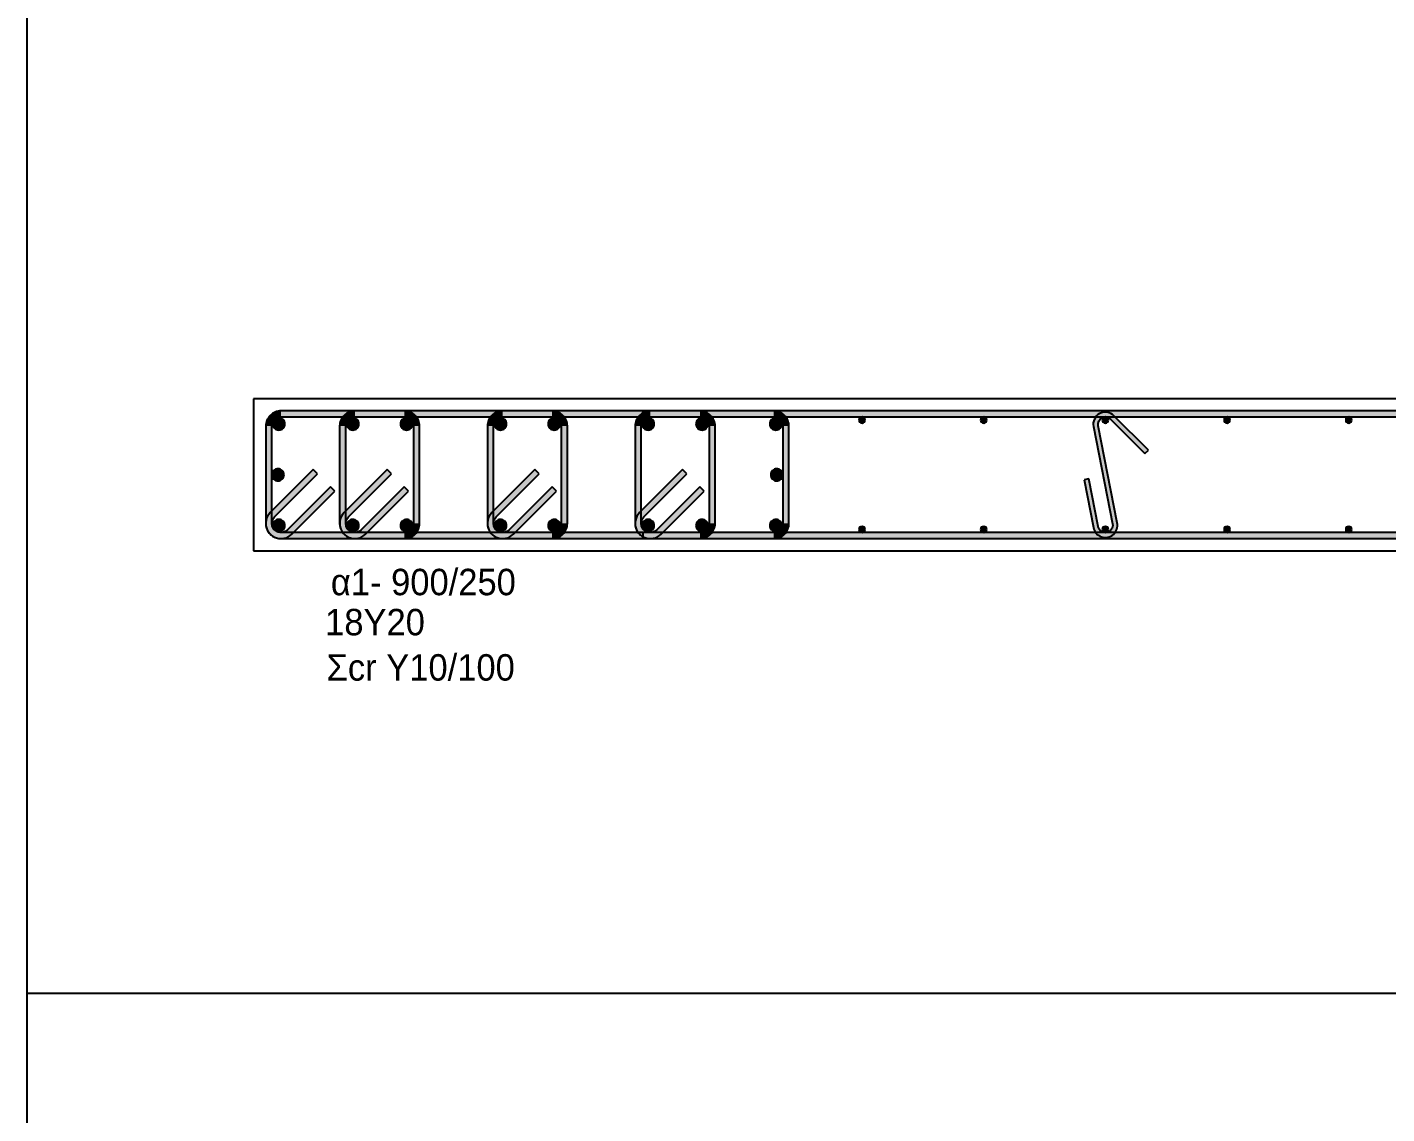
# Model space of a CAD drawing. Header units: millimetres. Extents: x -2171 to 1563, y -1758 to -1505.
# Drawn here: x -363.75 to -352.57, y -1608.12 to -1599.19 of the extents above; entities that cross this region are included whole.
import ezdxf

# ---------------------------------------------------------------- set-up
doc = ezdxf.new("R2010")
doc.units = ezdxf.units.MM
for name, color, linetype in [('-S_TEXT', 3, 'Continuous'), ('Col_Det', 7, 'Continuous'), ('Col_Det_Fill', 7, 'Continuous'), ('Geo_Col_Pro_1', 7, 'Continuous')]:
    doc.layers.add(name, color=color, linetype=linetype)
doc.styles.add('S1Arl22_b_934_161', font='arial.ttf', dxfattribs={"width": 0.933629, "height": 0.002175})

msp = doc.modelspace()

# ---------------------------------------------------------------- hatches: boundary and pattern name
at = {"layer": 'Col_Det_Fill'}
for color, points in [(252, [(-361.6615, -1602.3904), (-361.6615, -1602.3404, 0.4142136), (-361.7865, -1602.4654), (-361.7365, -1602.4654, -0.4142136)]), (252, [(-357.6115, -1602.3904), (-357.6115, -1602.3404), (-361.6615, -1602.3404), (-361.6615, -1602.3904)]), (252, [(-361.0544, -1602.3904), (-361.0544, -1602.3404, 0.4142136), (-361.1794, -1602.4654), (-361.1294, -1602.4654, -0.4142136)]), (252, [(-360.6472, -1602.3904), (-360.6472, -1602.3404), (-361.0544, -1602.3404), (-361.0544, -1602.3904)]), (252, [(-360.5722, -1602.4654), (-360.5222, -1602.4654, 0.4142136), (-360.6472, -1602.3404), (-360.6472, -1602.3904, -0.4142136)]), (252, [(-359.8401, -1602.3904), (-359.8401, -1602.3404, 0.4142136), (-359.9651, -1602.4654), (-359.9151, -1602.4654, -0.4142136)]), (252, [(-359.4329, -1602.3904), (-359.4329, -1602.3404), (-359.8401, -1602.3404), (-359.8401, -1602.3904)]), (252, [(-359.3579, -1602.4654), (-359.3079, -1602.4654, 0.4142136), (-359.4329, -1602.3404), (-359.4329, -1602.3904, -0.4142136)]), (252, [(-358.6258, -1602.3904), (-358.6258, -1602.3404, 0.4142136), (-358.7508, -1602.4654), (-358.7008, -1602.4654, -0.4142136)]), (252, [(-339.0834, -1602.3904), (-339.0834, -1602.3404), (-358.688, -1602.3404), (-358.688, -1602.3904)]), (252, [(-358.2186, -1602.3904), (-358.2186, -1602.3404), (-358.6258, -1602.3404), (-358.6258, -1602.3904)]), (252, [(-358.1436, -1602.4654), (-358.0936, -1602.4654, 0.4142136), (-358.2186, -1602.3404), (-358.2186, -1602.3904, -0.4142136)]), (252, [(-357.5365, -1602.4654), (-357.4865, -1602.4654, 0.4142136), (-357.6115, -1602.3404), (-357.6115, -1602.3904, -0.4142136)]), (12, [(-361.7292, -1602.4477, 0.4142136), (-361.6792, -1602.4977, 0.4142136), (-361.6292, -1602.4477, 0.4142136), (-361.6792, -1602.3977, 0.4142136)]), (56, [(-361.122, -1602.4477, 0.4142136), (-361.072, -1602.4977, 0.4142136), (-361.022, -1602.4477, 0.4142136), (-361.072, -1602.3977, 0.4142136)]), (56, [(-360.6795, -1602.4477, 0.4142136), (-360.6295, -1602.4977, 0.4142136), (-360.5795, -1602.4477, 0.4142136), (-360.6295, -1602.3977, 0.4142136)]), (56, [(-359.9078, -1602.4477, 0.4142136), (-359.8578, -1602.4977, 0.4142136), (-359.8078, -1602.4477, 0.4142136), (-359.8578, -1602.3977, 0.4142136)]), (56, [(-359.4653, -1602.4477, 0.4142136), (-359.4153, -1602.4977, 0.4142136), (-359.3653, -1602.4477, 0.4142136), (-359.4153, -1602.3977, 0.4142136)]), (56, [(-358.6935, -1602.4477, 0.4142136), (-358.6435, -1602.4977, 0.4142136), (-358.5935, -1602.4477, 0.4142136), (-358.6435, -1602.3977, 0.4142136)]), (56, [(-358.251, -1602.4477, 0.4142136), (-358.201, -1602.4977, 0.4142136), (-358.151, -1602.4477, 0.4142136), (-358.201, -1602.3977, 0.4142136)]), (12, [(-357.6438, -1602.4477, 0.4142136), (-357.5938, -1602.4977, 0.4142136), (-357.5438, -1602.4477, 0.4142136), (-357.5938, -1602.3977, 0.4142136)]), (133, [(-356.911, -1602.4154, 0.4142136), (-356.886, -1602.4404, 0.4142136), (-356.861, -1602.4154, 0.4142136), (-356.886, -1602.3904, 0.4142136)]), (133, [(-355.911, -1602.4154, 0.4142136), (-355.886, -1602.4404, 0.4142136), (-355.861, -1602.4154, 0.4142136), (-355.886, -1602.3904, 0.4142136)]), (252, [(-354.984, -1602.4697), (-354.9448, -1602.462, -0.7407348), (-354.8435, -1602.408), (-354.8152, -1602.3797, 0.7407348)]), (133, [(-354.9109, -1602.4154, 0.4142136), (-354.8859, -1602.4404, 0.4142136), (-354.8609, -1602.4154, 0.4142136), (-354.8859, -1602.3904, 0.4142136)]), (252, [(-354.8152, -1602.3797), (-354.8435, -1602.408), (-354.5607, -1602.6908), (-354.5324, -1602.6625)]), (133, [(-353.9109, -1602.4154, 0.4142136), (-353.8859, -1602.4404, 0.4142136), (-353.8609, -1602.4154, 0.4142136), (-353.8859, -1602.3904, 0.4142136)]), (133, [(-352.9109, -1602.4154, 0.4142136), (-352.8859, -1602.4404, 0.4142136), (-352.8609, -1602.4154, 0.4142136), (-352.8859, -1602.3904, 0.4142136)]), (252, [(-361.7365, -1602.4654), (-361.7865, -1602.4654), (-361.7865, -1603.2654), (-361.7365, -1603.2654)]), (252, [(-361.1294, -1602.4654), (-361.1794, -1602.4654), (-361.1794, -1603.2654), (-361.1294, -1603.2654)]), (252, [(-360.5722, -1603.2654), (-360.5222, -1603.2654), (-360.5222, -1602.4654), (-360.5722, -1602.4654)]), (252, [(-359.9151, -1602.4654), (-359.9651, -1602.4654), (-359.9651, -1603.2654), (-359.9151, -1603.2654)]), (252, [(-359.3579, -1603.2654), (-359.3079, -1603.2654), (-359.3079, -1602.4654), (-359.3579, -1602.4654)]), (252, [(-358.7008, -1602.4654), (-358.7508, -1602.4654), (-358.7508, -1603.2654), (-358.7008, -1603.2654)]), (252, [(-358.1436, -1603.2654), (-358.0936, -1603.2654), (-358.0936, -1602.4654), (-358.1436, -1602.4654)]), (252, [(-357.5365, -1603.2654), (-357.4865, -1603.2654), (-357.4865, -1602.4654), (-357.5365, -1602.4654)]), (252, [(-354.827, -1603.2688), (-354.7878, -1603.2611), (-354.9448, -1602.462), (-354.984, -1602.4697)]), (252, [(-361.361, -1602.8588), (-361.3963, -1602.8235), (-361.7499, -1603.177), (-361.7145, -1603.2124)]), (133, [(-361.7365, -1602.8654, 0.4142136), (-361.6865, -1602.9154, 0.4142136), (-361.6365, -1602.8654, 0.4142136), (-361.6865, -1602.8154, 0.4142136)]), (252, [(-360.7538, -1602.8588), (-360.7892, -1602.8235), (-361.1427, -1603.177), (-361.1074, -1603.2124)]), (252, [(-359.5396, -1602.8588), (-359.5749, -1602.8235), (-359.9285, -1603.177), (-359.8931, -1603.2124)]), (252, [(-358.3253, -1602.8588), (-358.3606, -1602.8235), (-358.7142, -1603.177), (-358.6788, -1603.2124)]), (133, [(-357.6365, -1602.8654, 0.4142136), (-357.5865, -1602.9154, 0.4142136), (-357.5365, -1602.8654, 0.4142136), (-357.5865, -1602.8154, 0.4142136)]), (252, [(-355.0219, -1602.8995), (-355.0612, -1602.9072), (-354.984, -1603.2997), (-354.9448, -1603.292)]), (252, [(-361.6085, -1603.3184), (-361.5731, -1603.3538), (-361.2196, -1603.0002), (-361.2549, -1602.9649)]), (252, [(-361.0013, -1603.3184), (-360.966, -1603.3538), (-360.6124, -1603.0002), (-360.6478, -1602.9649)]), (252, [(-359.787, -1603.3184), (-359.7517, -1603.3538), (-359.3981, -1603.0002), (-359.4335, -1602.9649)]), (252, [(-358.5728, -1603.3184), (-358.5374, -1603.3538), (-358.1838, -1603.0002), (-358.2192, -1602.9649)]), (252, [(-361.7145, -1603.2124), (-361.7499, -1603.177, 0.6681786), (-361.6615, -1603.3904), (-361.6615, -1603.3404, -0.6681786)]), (12, [(-361.7292, -1603.2831, 0.4142136), (-361.6792, -1603.3331, 0.4142136), (-361.6292, -1603.2831, 0.4142136), (-361.6792, -1603.2331, 0.4142136)]), (252, [(-361.1074, -1603.2124), (-361.1427, -1603.177, 0.6681786), (-361.0544, -1603.3904), (-361.0544, -1603.3404, -0.6681786)]), (56, [(-361.122, -1603.2831, 0.4142136), (-361.072, -1603.3331, 0.4142136), (-361.022, -1603.2831, 0.4142136), (-361.072, -1603.2331, 0.4142136)]), (56, [(-360.6795, -1603.2831, 0.4142136), (-360.6295, -1603.3331, 0.4142136), (-360.5795, -1603.2831, 0.4142136), (-360.6295, -1603.2331, 0.4142136)]), (252, [(-359.8931, -1603.2124), (-359.9285, -1603.177, 0.6681786), (-359.8401, -1603.3904), (-359.8401, -1603.3404, -0.6681786)]), (56, [(-359.9078, -1603.2831, 0.4142136), (-359.8578, -1603.3331, 0.4142136), (-359.8078, -1603.2831, 0.4142136), (-359.8578, -1603.2331, 0.4142136)]), (56, [(-359.4653, -1603.2831, 0.4142136), (-359.4153, -1603.3331, 0.4142136), (-359.3653, -1603.2831, 0.4142136), (-359.4153, -1603.2331, 0.4142136)]), (252, [(-358.6788, -1603.2124), (-358.7142, -1603.177, 0.6681786), (-358.6258, -1603.3904), (-358.6258, -1603.3404, -0.6681786)]), (56, [(-358.6935, -1603.2831, 0.4142136), (-358.6435, -1603.3331, 0.4142136), (-358.5935, -1603.2831, 0.4142136), (-358.6435, -1603.2331, 0.4142136)]), (56, [(-358.251, -1603.2831, 0.4142136), (-358.201, -1603.3331, 0.4142136), (-358.151, -1603.2831, 0.4142136), (-358.201, -1603.2331, 0.4142136)]), (12, [(-357.6438, -1603.2831, 0.4142136), (-357.5938, -1603.3331, 0.4142136), (-357.5438, -1603.2831, 0.4142136), (-357.5938, -1603.2331, 0.4142136)]), (252, [(-361.7365, -1603.2654), (-361.7865, -1603.2654, 0.6681786), (-361.5731, -1603.3538), (-361.6085, -1603.3184, -0.6681786)]), (252, [(-361.6615, -1603.3404), (-361.6615, -1603.3904), (-357.6115, -1603.3904), (-357.6115, -1603.3404)]), (252, [(-361.1294, -1603.2654), (-361.1794, -1603.2654, 0.6681786), (-360.966, -1603.3538), (-361.0013, -1603.3184, -0.6681786)]), (252, [(-361.0544, -1603.3404), (-361.0544, -1603.3904), (-360.6472, -1603.3904), (-360.6472, -1603.3404)]), (252, [(-360.6472, -1603.3404), (-360.6472, -1603.3904, 0.4142136), (-360.5222, -1603.2654), (-360.5722, -1603.2654, -0.4142136)]), (252, [(-359.9151, -1603.2654), (-359.9651, -1603.2654, 0.6681786), (-359.7517, -1603.3538), (-359.787, -1603.3184, -0.6681786)]), (252, [(-359.8401, -1603.3404), (-359.8401, -1603.3904), (-359.4329, -1603.3904), (-359.4329, -1603.3404)]), (252, [(-359.4329, -1603.3404), (-359.4329, -1603.3904, 0.4142136), (-359.3079, -1603.2654), (-359.3579, -1603.2654, -0.4142136)]), (252, [(-358.7008, -1603.2654), (-358.7508, -1603.2654, 0.6681786), (-358.5374, -1603.3538), (-358.5728, -1603.3184, -0.6681786)]), (252, [(-358.688, -1603.3404), (-358.688, -1603.3904), (-339.0834, -1603.3904), (-339.0834, -1603.3404)]), (252, [(-358.6258, -1603.3404), (-358.6258, -1603.3904), (-358.2186, -1603.3904), (-358.2186, -1603.3404)]), (252, [(-358.2186, -1603.3404), (-358.2186, -1603.3904, 0.4142136), (-358.0936, -1603.2654), (-358.1436, -1603.2654, -0.4142136)]), (252, [(-357.6115, -1603.3404), (-357.6115, -1603.3904, 0.4142136), (-357.4865, -1603.2654), (-357.5365, -1603.2654, -0.4142136)]), (133, [(-356.911, -1603.3154, 0.4142136), (-356.886, -1603.3404, 0.4142136), (-356.861, -1603.3154, 0.4142136), (-356.886, -1603.2904, 0.4142136)]), (133, [(-355.911, -1603.3154, 0.4142136), (-355.886, -1603.3404, 0.4142136), (-355.861, -1603.3154, 0.4142136), (-355.886, -1603.2904, 0.4142136)]), (252, [(-354.9448, -1603.292), (-354.984, -1603.2997, 1), (-354.7878, -1603.2611), (-354.827, -1603.2688, -1)]), (133, [(-354.9109, -1603.3154, 0.4142136), (-354.8859, -1603.3404, 0.4142136), (-354.8609, -1603.3154, 0.4142136), (-354.8859, -1603.2904, 0.4142136)]), (133, [(-353.9109, -1603.3154, 0.4142136), (-353.8859, -1603.3404, 0.4142136), (-353.8609, -1603.3154, 0.4142136), (-353.8859, -1603.2904, 0.4142136)]), (133, [(-352.9109, -1603.3154, 0.4142136), (-352.8859, -1603.3404, 0.4142136), (-352.8609, -1603.3154, 0.4142136), (-352.8859, -1603.2904, 0.4142136)])]:
    msp.add_hatch(color=color, dxfattribs=at).paths.add_polyline_path(points)

# ---------------------------------------------------------------- linework, layer by layer
at = {"layer": '-S_TEXT', "ltscale": 5}
msp.add_lwpolyline([(-363.7475, -1590.2497), (-305.6, -1590.2497), (-305.6, -1630.2944), (-363.7475, -1630.2944)], close=True, dxfattribs=at)
at = {"layer": 'Col_Det', "color": 7, "elevation": -49.25}
for points in [[(-335.885, -1602.2404), (-361.8865, -1602.2404)], [(-361.8865, -1602.2404), (-361.8865, -1603.4904)], [(-357.6115, -1602.3404), (-361.6615, -1602.3404)], [(-360.6472, -1602.3404), (-361.0544, -1602.3404)], [(-359.4329, -1602.3404), (-359.8401, -1602.3404)], [(-339.0834, -1602.3404), (-358.688, -1602.3404)], [(-358.688, -1602.3404), (-358.688, -1602.3904)], [(-358.2186, -1602.3404), (-358.6258, -1602.3404)], [(-361.6615, -1602.3904), (-357.6115, -1602.3904)], [(-361.0544, -1602.3904), (-360.6472, -1602.3904)], [(-359.8401, -1602.3904), (-359.4329, -1602.3904)], [(-358.688, -1602.3904), (-339.0834, -1602.3904)], [(-358.6258, -1602.3904), (-358.2186, -1602.3904)], [(-354.8435, -1602.408), (-354.5607, -1602.6908)], [(-354.5324, -1602.6625), (-354.8152, -1602.3797)], [(-361.7865, -1602.4654), (-361.7865, -1603.2654)], [(-361.7365, -1603.2654), (-361.7365, -1602.4654)], [(-361.1794, -1602.4654), (-361.1794, -1603.2654)], [(-361.1294, -1603.2654), (-361.1294, -1602.4654)], [(-360.5722, -1602.4654), (-360.5722, -1603.2654)], [(-360.5222, -1603.2654), (-360.5222, -1602.4654)], [(-359.9651, -1602.4654), (-359.9651, -1603.2654)], [(-359.9151, -1603.2654), (-359.9151, -1602.4654)], [(-359.3579, -1602.4654), (-359.3579, -1603.2654)], [(-359.3079, -1603.2654), (-359.3079, -1602.4654)], [(-358.7508, -1602.4654), (-358.7508, -1603.2654)], [(-358.7008, -1603.2654), (-358.7008, -1602.4654)], [(-358.1436, -1602.4654), (-358.1436, -1603.2654)], [(-358.0936, -1603.2654), (-358.0936, -1602.4654)], [(-357.5365, -1602.4654), (-357.5365, -1603.2654)], [(-357.4865, -1603.2654), (-357.4865, -1602.4654)], [(-354.984, -1602.4697), (-354.827, -1603.2688)], [(-354.7878, -1603.2611), (-354.9448, -1602.462)], [(-354.5607, -1602.6908), (-354.5324, -1602.6625)], [(-361.3963, -1602.8235), (-361.7499, -1603.177)], [(-361.7145, -1603.2124), (-361.361, -1602.8588)], [(-361.361, -1602.8588), (-361.3963, -1602.8235)], [(-360.7892, -1602.8235), (-361.1427, -1603.177)], [(-361.1074, -1603.2124), (-360.7538, -1602.8588)], [(-360.7538, -1602.8588), (-360.7892, -1602.8235)], [(-359.5749, -1602.8235), (-359.9285, -1603.177)], [(-359.8931, -1603.2124), (-359.5396, -1602.8588)], [(-359.5396, -1602.8588), (-359.5749, -1602.8235)], [(-358.3606, -1602.8235), (-358.7142, -1603.177)], [(-358.6788, -1603.2124), (-358.3253, -1602.8588)], [(-358.3253, -1602.8588), (-358.3606, -1602.8235)], [(-355.0219, -1602.8995), (-355.0612, -1602.9072)], [(-354.9448, -1603.292), (-355.0219, -1602.8995)], [(-361.2549, -1602.9649), (-361.6085, -1603.3184)], [(-361.5731, -1603.3538), (-361.2196, -1603.0002)], [(-361.2196, -1603.0002), (-361.2549, -1602.9649)], [(-360.6478, -1602.9649), (-361.0013, -1603.3184)], [(-360.966, -1603.3538), (-360.6124, -1603.0002)], [(-360.6124, -1603.0002), (-360.6478, -1602.9649)], [(-359.4335, -1602.9649), (-359.787, -1603.3184)], [(-359.7517, -1603.3538), (-359.3981, -1603.0002)], [(-359.3981, -1603.0002), (-359.4335, -1602.9649)], [(-358.2192, -1602.9649), (-358.5728, -1603.3184)], [(-358.5374, -1603.3538), (-358.1838, -1603.0002)], [(-358.1838, -1603.0002), (-358.2192, -1602.9649)], [(-355.0612, -1602.9072), (-354.984, -1603.2997)], [(-357.6115, -1603.3404), (-361.6615, -1603.3404)], [(-360.6472, -1603.3404), (-361.0544, -1603.3404)], [(-359.4329, -1603.3404), (-359.8401, -1603.3404)], [(-358.688, -1603.3404), (-358.688, -1603.3904)], [(-339.0834, -1603.3404), (-358.688, -1603.3404)], [(-358.2186, -1603.3404), (-358.6258, -1603.3404)], [(-361.6615, -1603.3904), (-357.6115, -1603.3904)], [(-361.0544, -1603.3904), (-360.6472, -1603.3904)], [(-359.8401, -1603.3904), (-359.4329, -1603.3904)], [(-358.688, -1603.3904), (-339.0834, -1603.3904)], [(-358.6258, -1603.3904), (-358.2186, -1603.3904)], [(-361.8865, -1603.4904), (-335.885, -1603.4904)]]:
    msp.add_lwpolyline(points, dxfattribs=at)
for points in [[(-361.6615, -1602.3404, 0.4142136), (-361.7865, -1602.4654)], [(-361.0544, -1602.3404, 0.4142136), (-361.1794, -1602.4654)], [(-360.5222, -1602.4654, 0.4142136), (-360.6472, -1602.3404)], [(-359.8401, -1602.3404, 0.4142136), (-359.9651, -1602.4654)], [(-359.3079, -1602.4654, 0.4142136), (-359.4329, -1602.3404)], [(-358.6258, -1602.3404, 0.4142136), (-358.7508, -1602.4654)], [(-358.0936, -1602.4654, 0.4142136), (-358.2186, -1602.3404)], [(-357.4865, -1602.4654, 0.4142136), (-357.6115, -1602.3404)], [(-361.7365, -1602.4654, -0.4142136), (-361.6615, -1602.3904, -0.4142136)], [(-361.6792, -1602.3977, 0.4142136), (-361.7292, -1602.4477, 0.4142136)], [(-361.7292, -1602.4477, 0.4142136), (-361.6792, -1602.4977, 0.4142136)], [(-361.6292, -1602.4477, 0.4142136), (-361.6792, -1602.3977, 0.4142136)], [(-361.6792, -1602.4977, 0.4142136), (-361.6292, -1602.4477, 0.4142136)], [(-361.1294, -1602.4654, -0.4142136), (-361.0544, -1602.3904, -0.4142136)], [(-361.072, -1602.3977, 0.4142136), (-361.122, -1602.4477, 0.4142136)], [(-361.122, -1602.4477, 0.4142136), (-361.072, -1602.4977, 0.4142136)], [(-361.022, -1602.4477, 0.4142136), (-361.072, -1602.3977, 0.4142136)], [(-361.072, -1602.4977, 0.4142136), (-361.022, -1602.4477, 0.4142136)], [(-360.6295, -1602.3977, 0.4142136), (-360.6795, -1602.4477, 0.4142136)], [(-360.6795, -1602.4477, 0.4142136), (-360.6295, -1602.4977, 0.4142136)], [(-360.6472, -1602.3904, -0.4142136), (-360.5722, -1602.4654, -0.4142136)], [(-360.5795, -1602.4477, 0.4142136), (-360.6295, -1602.3977, 0.4142136)], [(-360.6295, -1602.4977, 0.4142136), (-360.5795, -1602.4477, 0.4142136)], [(-359.9151, -1602.4654, -0.4142136), (-359.8401, -1602.3904, -0.4142136)], [(-359.8578, -1602.3977, 0.4142136), (-359.9078, -1602.4477, 0.4142136)], [(-359.9078, -1602.4477, 0.4142136), (-359.8578, -1602.4977, 0.4142136)], [(-359.8078, -1602.4477, 0.4142136), (-359.8578, -1602.3977, 0.4142136)], [(-359.8578, -1602.4977, 0.4142136), (-359.8078, -1602.4477, 0.4142136)], [(-359.4153, -1602.3977, 0.4142136), (-359.4653, -1602.4477, 0.4142136)], [(-359.4653, -1602.4477, 0.4142136), (-359.4153, -1602.4977, 0.4142136)], [(-359.4329, -1602.3904, -0.4142136), (-359.3579, -1602.4654, -0.4142136)], [(-359.3653, -1602.4477, 0.4142136), (-359.4153, -1602.3977, 0.4142136)], [(-359.4153, -1602.4977, 0.4142136), (-359.3653, -1602.4477, 0.4142136)], [(-358.7008, -1602.4654, -0.4142136), (-358.6258, -1602.3904, -0.4142136)], [(-358.6435, -1602.3977, 0.4142136), (-358.6935, -1602.4477, 0.4142136)], [(-358.6935, -1602.4477, 0.4142136), (-358.6435, -1602.4977, 0.4142136)], [(-358.5935, -1602.4477, 0.4142136), (-358.6435, -1602.3977, 0.4142136)], [(-358.6435, -1602.4977, 0.4142136), (-358.5935, -1602.4477, 0.4142136)], [(-358.201, -1602.3977, 0.4142136), (-358.251, -1602.4477, 0.4142136)], [(-358.251, -1602.4477, 0.4142136), (-358.201, -1602.4977, 0.4142136)], [(-358.2186, -1602.3904, -0.4142136), (-358.1436, -1602.4654, -0.4142136)], [(-358.151, -1602.4477, 0.4142136), (-358.201, -1602.3977, 0.4142136)], [(-358.201, -1602.4977, 0.4142136), (-358.151, -1602.4477, 0.4142136)], [(-357.5938, -1602.3977, 0.4142136), (-357.6438, -1602.4477, 0.4142136)], [(-357.6438, -1602.4477, 0.4142136), (-357.5938, -1602.4977, 0.4142136)], [(-357.6115, -1602.3904, -0.4142136), (-357.5365, -1602.4654, -0.4142136)], [(-357.5438, -1602.4477, 0.4142136), (-357.5938, -1602.3977, 0.4142136)], [(-357.5938, -1602.4977, 0.4142136), (-357.5438, -1602.4477, 0.4142136)], [(-356.886, -1602.3904, 0.4142136), (-356.911, -1602.4154, 0.4142136)], [(-356.911, -1602.4154, 0.4142136), (-356.886, -1602.4404, 0.4142136)], [(-356.861, -1602.4154, 0.4142136), (-356.886, -1602.3904, 0.4142136)], [(-356.886, -1602.4404, 0.4142136), (-356.861, -1602.4154, 0.4142136)], [(-355.886, -1602.3904, 0.4142136), (-355.911, -1602.4154, 0.4142136)], [(-355.911, -1602.4154, 0.4142136), (-355.886, -1602.4404, 0.4142136)], [(-355.861, -1602.4154, 0.4142136), (-355.886, -1602.3904, 0.4142136)], [(-355.886, -1602.4404, 0.4142136), (-355.861, -1602.4154, 0.4142136)], [(-354.8152, -1602.3797, 0.7407348), (-354.984, -1602.4697, 0.7407348)], [(-354.9448, -1602.462, -0.7407348), (-354.8435, -1602.408)], [(-354.8859, -1602.3904, 0.4142136), (-354.9109, -1602.4154, 0.4142136)], [(-354.9109, -1602.4154, 0.4142136), (-354.8859, -1602.4404, 0.4142136)], [(-354.8609, -1602.4154, 0.4142136), (-354.8859, -1602.3904, 0.4142136)], [(-354.8859, -1602.4404, 0.4142136), (-354.8609, -1602.4154, 0.4142136)], [(-353.8859, -1602.3904, 0.4142136), (-353.9109, -1602.4154, 0.4142136)], [(-353.9109, -1602.4154, 0.4142136), (-353.8859, -1602.4404, 0.4142136)], [(-353.8609, -1602.4154, 0.4142136), (-353.8859, -1602.3904, 0.4142136)], [(-353.8859, -1602.4404, 0.4142136), (-353.8609, -1602.4154, 0.4142136)], [(-352.8859, -1602.3904, 0.4142136), (-352.9109, -1602.4154, 0.4142136)], [(-352.9109, -1602.4154, 0.4142136), (-352.8859, -1602.4404, 0.4142136)], [(-352.8609, -1602.4154, 0.4142136), (-352.8859, -1602.3904, 0.4142136)], [(-352.8859, -1602.4404, 0.4142136), (-352.8609, -1602.4154, 0.4142136)], [(-361.6865, -1602.8154, 0.4142136), (-361.7365, -1602.8654, 0.4142136)], [(-361.7365, -1602.8654, 0.4142136), (-361.6865, -1602.9154, 0.4142136)], [(-361.6365, -1602.8654, 0.4142136), (-361.6865, -1602.8154, 0.4142136)], [(-361.6865, -1602.9154, 0.4142136), (-361.6365, -1602.8654, 0.4142136)], [(-357.5865, -1602.8154, 0.4142136), (-357.6365, -1602.8654, 0.4142136)], [(-357.6365, -1602.8654, 0.4142136), (-357.5865, -1602.9154, 0.4142136)], [(-357.5365, -1602.8654, 0.4142136), (-357.5865, -1602.8154, 0.4142136)], [(-357.5865, -1602.9154, 0.4142136), (-357.5365, -1602.8654, 0.4142136)], [(-361.7499, -1603.177, 0.6681786), (-361.6615, -1603.3904)], [(-361.6615, -1603.3404, -0.6681786), (-361.7145, -1603.2124, -0.6681786)], [(-361.6792, -1603.2331, 0.4142136), (-361.7292, -1603.2831, 0.4142136)], [(-361.6292, -1603.2831, 0.4142136), (-361.6792, -1603.2331, 0.4142136)], [(-361.1427, -1603.177, 0.6681786), (-361.0544, -1603.3904)], [(-361.0544, -1603.3404, -0.6681786), (-361.1074, -1603.2124, -0.6681786)], [(-361.072, -1603.2331, 0.4142136), (-361.122, -1603.2831, 0.4142136)], [(-361.022, -1603.2831, 0.4142136), (-361.072, -1603.2331, 0.4142136)], [(-360.6295, -1603.2331, 0.4142136), (-360.6795, -1603.2831, 0.4142136)], [(-360.5795, -1603.2831, 0.4142136), (-360.6295, -1603.2331, 0.4142136)], [(-359.9285, -1603.177, 0.6681786), (-359.8401, -1603.3904)], [(-359.8401, -1603.3404, -0.6681786), (-359.8931, -1603.2124, -0.6681786)], [(-359.8578, -1603.2331, 0.4142136), (-359.9078, -1603.2831, 0.4142136)], [(-359.8078, -1603.2831, 0.4142136), (-359.8578, -1603.2331, 0.4142136)], [(-359.4153, -1603.2331, 0.4142136), (-359.4653, -1603.2831, 0.4142136)], [(-359.3653, -1603.2831, 0.4142136), (-359.4153, -1603.2331, 0.4142136)], [(-358.7142, -1603.177, 0.6681786), (-358.6258, -1603.3904)], [(-358.6258, -1603.3404, -0.6681786), (-358.6788, -1603.2124, -0.6681786)], [(-358.6435, -1603.2331, 0.4142136), (-358.6935, -1603.2831, 0.4142136)], [(-358.5935, -1603.2831, 0.4142136), (-358.6435, -1603.2331, 0.4142136)], [(-358.201, -1603.2331, 0.4142136), (-358.251, -1603.2831, 0.4142136)], [(-358.151, -1603.2831, 0.4142136), (-358.201, -1603.2331, 0.4142136)], [(-357.5938, -1603.2331, 0.4142136), (-357.6438, -1603.2831, 0.4142136)], [(-357.5438, -1603.2831, 0.4142136), (-357.5938, -1603.2331, 0.4142136)], [(-361.7865, -1603.2654, 0.6681786), (-361.5731, -1603.3538)], [(-361.6085, -1603.3184, -0.6681786), (-361.7365, -1603.2654, -0.6681786)], [(-361.7292, -1603.2831, 0.4142136), (-361.6792, -1603.3331, 0.4142136)], [(-361.6792, -1603.3331, 0.4142136), (-361.6292, -1603.2831, 0.4142136)], [(-361.1794, -1603.2654, 0.6681786), (-360.966, -1603.3538)], [(-361.0013, -1603.3184, -0.6681786), (-361.1294, -1603.2654, -0.6681786)], [(-361.122, -1603.2831, 0.4142136), (-361.072, -1603.3331, 0.4142136)], [(-361.072, -1603.3331, 0.4142136), (-361.022, -1603.2831, 0.4142136)], [(-360.6795, -1603.2831, 0.4142136), (-360.6295, -1603.3331, 0.4142136)], [(-360.6472, -1603.3904, 0.4142136), (-360.5222, -1603.2654)], [(-360.5722, -1603.2654, -0.4142136), (-360.6472, -1603.3404, -0.4142136)], [(-360.6295, -1603.3331, 0.4142136), (-360.5795, -1603.2831, 0.4142136)], [(-359.9651, -1603.2654, 0.6681786), (-359.7517, -1603.3538)], [(-359.787, -1603.3184, -0.6681786), (-359.9151, -1603.2654, -0.6681786)], [(-359.9078, -1603.2831, 0.4142136), (-359.8578, -1603.3331, 0.4142136)], [(-359.8578, -1603.3331, 0.4142136), (-359.8078, -1603.2831, 0.4142136)], [(-359.4653, -1603.2831, 0.4142136), (-359.4153, -1603.3331, 0.4142136)], [(-359.4329, -1603.3904, 0.4142136), (-359.3079, -1603.2654)], [(-359.3579, -1603.2654, -0.4142136), (-359.4329, -1603.3404, -0.4142136)], [(-359.4153, -1603.3331, 0.4142136), (-359.3653, -1603.2831, 0.4142136)], [(-358.7508, -1603.2654, 0.6681786), (-358.5374, -1603.3538)], [(-358.5728, -1603.3184, -0.6681786), (-358.7008, -1603.2654, -0.6681786)], [(-358.6935, -1603.2831, 0.4142136), (-358.6435, -1603.3331, 0.4142136)], [(-358.6435, -1603.3331, 0.4142136), (-358.5935, -1603.2831, 0.4142136)], [(-358.251, -1603.2831, 0.4142136), (-358.201, -1603.3331, 0.4142136)], [(-358.2186, -1603.3904, 0.4142136), (-358.0936, -1603.2654)], [(-358.1436, -1603.2654, -0.4142136), (-358.2186, -1603.3404, -0.4142136)], [(-358.201, -1603.3331, 0.4142136), (-358.151, -1603.2831, 0.4142136)], [(-357.6438, -1603.2831, 0.4142136), (-357.5938, -1603.3331, 0.4142136)], [(-357.6115, -1603.3904, 0.4142136), (-357.4865, -1603.2654)], [(-357.5365, -1603.2654, -0.4142136), (-357.6115, -1603.3404, -0.4142136)], [(-357.5938, -1603.3331, 0.4142136), (-357.5438, -1603.2831, 0.4142136)], [(-356.886, -1603.2904, 0.4142136), (-356.911, -1603.3154, 0.4142136)], [(-356.911, -1603.3154, 0.4142136), (-356.886, -1603.3404, 0.4142136)], [(-356.861, -1603.3154, 0.4142136), (-356.886, -1603.2904, 0.4142136)], [(-356.886, -1603.3404, 0.4142136), (-356.861, -1603.3154, 0.4142136)], [(-355.886, -1603.2904, 0.4142136), (-355.911, -1603.3154, 0.4142136)], [(-355.911, -1603.3154, 0.4142136), (-355.886, -1603.3404, 0.4142136)], [(-355.861, -1603.3154, 0.4142136), (-355.886, -1603.2904, 0.4142136)], [(-355.886, -1603.3404, 0.4142136), (-355.861, -1603.3154, 0.4142136)], [(-354.984, -1603.2997, 1), (-354.7878, -1603.2611)], [(-354.827, -1603.2688, -1), (-354.9448, -1603.292, -1)], [(-354.8859, -1603.2904, 0.4142136), (-354.9109, -1603.3154, 0.4142136)], [(-354.9109, -1603.3154, 0.4142136), (-354.8859, -1603.3404, 0.4142136)], [(-354.8609, -1603.3154, 0.4142136), (-354.8859, -1603.2904, 0.4142136)], [(-354.8859, -1603.3404, 0.4142136), (-354.8609, -1603.3154, 0.4142136)], [(-353.8859, -1603.2904, 0.4142136), (-353.9109, -1603.3154, 0.4142136)], [(-353.9109, -1603.3154, 0.4142136), (-353.8859, -1603.3404, 0.4142136)], [(-353.8609, -1603.3154, 0.4142136), (-353.8859, -1603.2904, 0.4142136)], [(-353.8859, -1603.3404, 0.4142136), (-353.8609, -1603.3154, 0.4142136)], [(-352.8859, -1603.2904, 0.4142136), (-352.9109, -1603.3154, 0.4142136)], [(-352.9109, -1603.3154, 0.4142136), (-352.8859, -1603.3404, 0.4142136)], [(-352.8609, -1603.3154, 0.4142136), (-352.8859, -1603.2904, 0.4142136)], [(-352.8859, -1603.3404, 0.4142136), (-352.8609, -1603.3154, 0.4142136)]]:
    msp.add_lwpolyline(points, format="xyb", dxfattribs=at)
at = {"layer": 'Geo_Col_Pro_1', "color": 4, "linetype": 'Continuous', "ltscale": 0.5}
msp.add_line((-363.7475, -1607.1291), (-333.0483, -1607.1291), dxfattribs=at)

# ---------------------------------------------------------------- texts
at = {"layer": 'Col_Det', "color": 7, "style": 'S1Arl22_b_934_161', "width": 0.933629}
for s, p in [(' α1- 900/250', (-361.3302, -1603.8562)), ('18Y20', (-361.2988, -1604.1858)), ('Σcr Y10/100', (-361.2869, -1604.5583))]:
    msp.add_text(s, height=0.2175, dxfattribs=at).set_placement(p)

doc.saveas('drawing.dxf')
